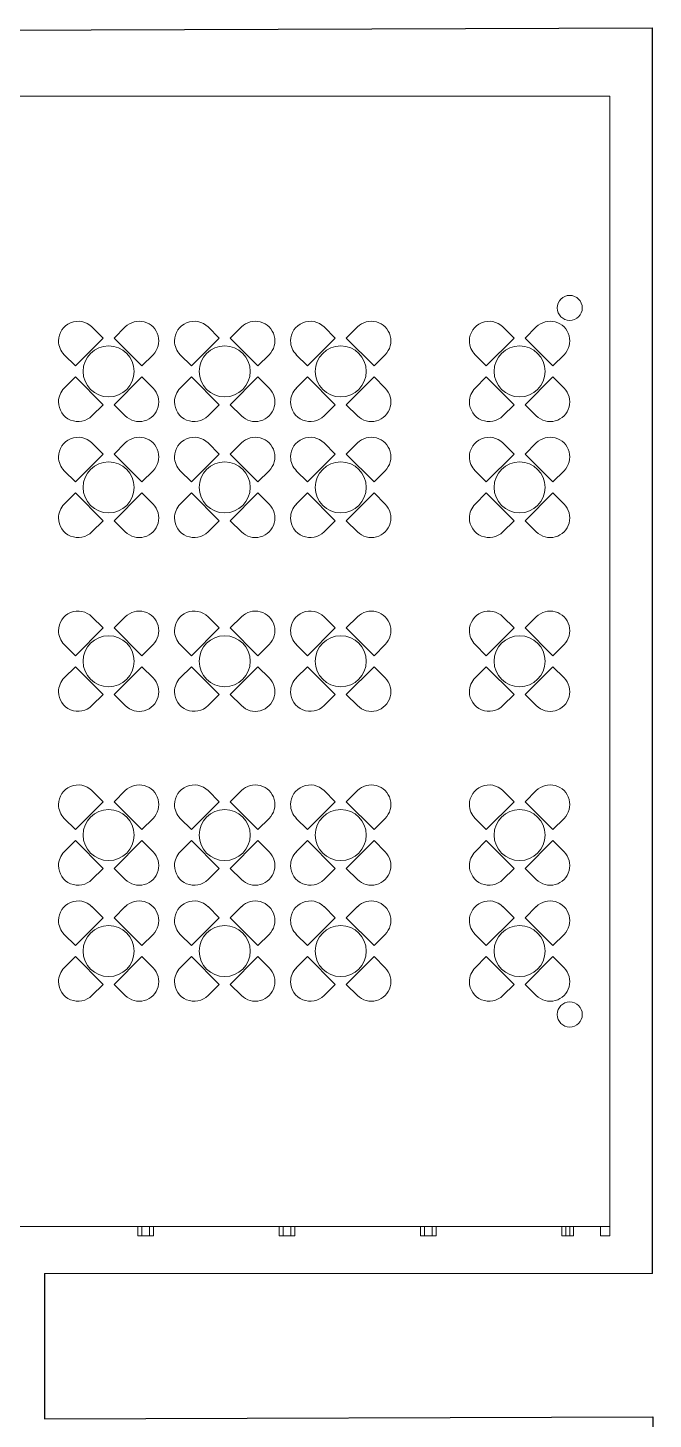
# Model space of a CAD drawing. Header units: inches. Extents: x -2770 to 3095, y -2847 to 3009.
# Drawn here: x 54.05 to 58.03, y 106.6 to 115.45 of the extents above; entities that cross this region are included whole.
import ezdxf

# ---------------------------------------------------------------- set-up
doc = ezdxf.new("R2010")
doc.units = ezdxf.units.IN
doc.header["$LTSCALE"] = 0.1
doc.header["$MEASUREMENT"] = 0
for name, color, linetype, lineweight in [('ARREDI attrezzature - furniture', 175, 'Continuous', 9), ('MURATURA sezioni - section wall', 7, 'Continuous', 40), ('MURATURA sezioni - section_wall', 7, 'Continuous', 40), ('SEZIONI medie - small section', 2, 'Continuous', 25)]:
    doc.layers.add(name, color=color, linetype=linetype, lineweight=lineweight)
doc.layers.add('VETRATE sezioni - windows sections', color=7, linetype='Continuous', true_color=0x4d79ff)

msp = doc.modelspace()

# ---------------------------------------------------------------- linework, layer by layer
for p, q in [((37.9974, 115.3786), (58.02696, 115.45323)), ((58.02696, 107.52638), (58.02696, 115.45323)), ((54.1585, 107.52638), (54.1585, 106.60158)), ((54.1585, 106.60158), (58.03037, 106.61604)), ((57.75866, 106.61503), (57.75866, 106.61502)), ((58.03037, 106.61604), (58.03149, 106.31604))]:
    msp.add_line(p, q)
at = {"layer": 'ARREDI attrezzature - furniture', "linetype": 'Continuous', "lineweight": 0}
for points in [[(54.53216, 113.47921), (54.46158, 113.54979)], [(54.60273, 113.47921), (54.67353, 113.54979)], [(55.27047, 113.47921), (55.19968, 113.54979)], [(55.34105, 113.47921), (55.41162, 113.54979)], [(56.00857, 113.47921), (55.93799, 113.54979)], [(56.07936, 113.47921), (56.14994, 113.54979)], [(57.14652, 113.47921), (57.07594, 113.54979)], [(57.21709, 113.47921), (57.28789, 113.54979)], [(54.35561, 113.30266), (54.53216, 113.47921)], [(54.60273, 113.47921), (54.7795, 113.30266)], [(55.09371, 113.30266), (55.27047, 113.47921)], [(55.34105, 113.47921), (55.5176, 113.30266)], [(55.83202, 113.30266), (56.00857, 113.47921)], [(56.07936, 113.47921), (56.25591, 113.30266)], [(56.96997, 113.30266), (57.14652, 113.47921)], [(57.21709, 113.47921), (57.39386, 113.30266)], [(54.35561, 113.30266), (54.28482, 113.37324)], [(54.7795, 113.30266), (54.85008, 113.37324)], [(55.09371, 113.30266), (55.02313, 113.37324)], [(55.5176, 113.30266), (55.58839, 113.37324)], [(55.83202, 113.30266), (55.76144, 113.37324)], [(56.25591, 113.30266), (56.32649, 113.37324)], [(56.96997, 113.30266), (56.89918, 113.37324)], [(57.39386, 113.30266), (57.46444, 113.37324)], [(54.35561, 113.23187), (54.28482, 113.16129)], [(54.35561, 113.23187), (54.53216, 113.05532)], [(54.60273, 113.05532), (54.7795, 113.23187)], [(54.7795, 113.23187), (54.85008, 113.16129)], [(55.09371, 113.23187), (55.02313, 113.16129)], [(55.09371, 113.23187), (55.27047, 113.05532)], [(55.34105, 113.05532), (55.5176, 113.23187)], [(55.5176, 113.23187), (55.58839, 113.16129)], [(55.83202, 113.23187), (55.76144, 113.16129)], [(55.83202, 113.23187), (56.00857, 113.05532)], [(56.07936, 113.05532), (56.25591, 113.23187)], [(56.25591, 113.23187), (56.32649, 113.16129)], [(56.96997, 113.23187), (56.89918, 113.16129)], [(56.96997, 113.23187), (57.14652, 113.05532)], [(57.21709, 113.05532), (57.39386, 113.23187)], [(57.39386, 113.23187), (57.46444, 113.16129)], [(54.53216, 113.05532), (54.46158, 112.98475)], [(54.60273, 113.05532), (54.67353, 112.98475)], [(55.27047, 113.05532), (55.19968, 112.98475)], [(55.34105, 113.05532), (55.41162, 112.98475)], [(56.00857, 113.05532), (55.93799, 112.98475)], [(56.07936, 113.05532), (56.14994, 112.98475)], [(57.14652, 113.05532), (57.07594, 112.98475)], [(57.21709, 113.05532), (57.28789, 112.98475)], [(54.53216, 112.7409), (54.46158, 112.81169)], [(54.60273, 112.7409), (54.67353, 112.81169)], [(55.27047, 112.7409), (55.19968, 112.81169)], [(55.34105, 112.7409), (55.41162, 112.81169)], [(56.00857, 112.7409), (55.93799, 112.81169)], [(56.07936, 112.7409), (56.14994, 112.81169)], [(57.14652, 112.7409), (57.07594, 112.81169)], [(57.21709, 112.7409), (57.28789, 112.81169)], [(54.35561, 112.56435), (54.53216, 112.7409)], [(54.60273, 112.7409), (54.7795, 112.56435)], [(55.09371, 112.56435), (55.27047, 112.7409)], [(55.34105, 112.7409), (55.5176, 112.56435)], [(55.83202, 112.56435), (56.00857, 112.7409)], [(56.07936, 112.7409), (56.25591, 112.56435)], [(56.96997, 112.56435), (57.14652, 112.7409)], [(57.21709, 112.7409), (57.39386, 112.56435)], [(54.35561, 112.56435), (54.28482, 112.63493)], [(54.7795, 112.56435), (54.85008, 112.63493)], [(55.09371, 112.56435), (55.02313, 112.63493)], [(55.5176, 112.56435), (55.58839, 112.63493)], [(55.83202, 112.56435), (55.76144, 112.63493)], [(56.25591, 112.56435), (56.32649, 112.63493)], [(56.96997, 112.56435), (56.89918, 112.63493)], [(57.39386, 112.56435), (57.46444, 112.63493)], [(54.35561, 112.49378), (54.28482, 112.4232)], [(54.35561, 112.49378), (54.53216, 112.31723)], [(54.60273, 112.31723), (54.7795, 112.49378)], [(54.7795, 112.49378), (54.85008, 112.4232)], [(55.09371, 112.49378), (55.02313, 112.4232)], [(55.09371, 112.49378), (55.27047, 112.31723)], [(55.34105, 112.31723), (55.5176, 112.49378)], [(55.5176, 112.49378), (55.58839, 112.4232)], [(55.83202, 112.49378), (55.76144, 112.4232)], [(55.83202, 112.49378), (56.00857, 112.31723)], [(56.07936, 112.31723), (56.25591, 112.49378)], [(56.25591, 112.49378), (56.32649, 112.4232)], [(56.96997, 112.49378), (56.89918, 112.4232)], [(56.96997, 112.49378), (57.14652, 112.31723)], [(57.21709, 112.31723), (57.39386, 112.49378)], [(57.39386, 112.49378), (57.46444, 112.4232)], [(54.53216, 112.31723), (54.46158, 112.24643)], [(54.60273, 112.31723), (54.67353, 112.24643)], [(55.27047, 112.31723), (55.19968, 112.24643)], [(55.34105, 112.31723), (55.41162, 112.24643)], [(56.00857, 112.31723), (55.93799, 112.24643)], [(56.07936, 112.31723), (56.14994, 112.24643)], [(57.14652, 112.31723), (57.07594, 112.24643)], [(57.21709, 112.31723), (57.28789, 112.24643)], [(54.35561, 111.4583), (54.53216, 111.63507)], [(54.53216, 111.63507), (54.46158, 111.70564)], [(54.60273, 111.63507), (54.67353, 111.70564)], [(54.60273, 111.63507), (54.7795, 111.4583)], [(55.09371, 111.4583), (55.27047, 111.63507)], [(55.27047, 111.63507), (55.19968, 111.70564)], [(55.34105, 111.63507), (55.41162, 111.70564)], [(55.34105, 111.63507), (55.5176, 111.4583)], [(55.83202, 111.4583), (56.00857, 111.63507)], [(56.00857, 111.63507), (55.93799, 111.70564)], [(56.07936, 111.63507), (56.14994, 111.70564)], [(56.07936, 111.63507), (56.25591, 111.4583)], [(56.96997, 111.4583), (57.14652, 111.63507)], [(57.14652, 111.63507), (57.07594, 111.70564)], [(57.21709, 111.63507), (57.28789, 111.70564)], [(57.21709, 111.63507), (57.39386, 111.4583)], [(54.35561, 111.4583), (54.28482, 111.5291)], [(54.7795, 111.4583), (54.85008, 111.5291)], [(55.09371, 111.4583), (55.02313, 111.5291)], [(55.5176, 111.4583), (55.58839, 111.5291)], [(55.83202, 111.4583), (55.76144, 111.5291)], [(56.25591, 111.4583), (56.32649, 111.5291)], [(56.96997, 111.4583), (56.89918, 111.5291)], [(57.39386, 111.4583), (57.46444, 111.5291)], [(54.35561, 111.38773), (54.28482, 111.31715)], [(54.35561, 111.38773), (54.53216, 111.21118)], [(54.60273, 111.21118), (54.7795, 111.38773)], [(54.7795, 111.38773), (54.85008, 111.31715)], [(55.09371, 111.38773), (55.02313, 111.31715)], [(55.09371, 111.38773), (55.27047, 111.21118)], [(55.34105, 111.21118), (55.5176, 111.38773)], [(55.5176, 111.38773), (55.58839, 111.31715)], [(55.83202, 111.38773), (55.76144, 111.31715)], [(55.83202, 111.38773), (56.00857, 111.21118)], [(56.07936, 111.21118), (56.25591, 111.38773)], [(56.25591, 111.38773), (56.32649, 111.31715)], [(56.96997, 111.38773), (56.89918, 111.31715)], [(56.96997, 111.38773), (57.14652, 111.21118)], [(57.21709, 111.21118), (57.39386, 111.38773)], [(57.39386, 111.38773), (57.46444, 111.31715)], [(54.53216, 111.21118), (54.46158, 111.14038)], [(54.60273, 111.21118), (54.67353, 111.14038)], [(55.27047, 111.21118), (55.19968, 111.14038)], [(55.34105, 111.21118), (55.41162, 111.14038)], [(56.00857, 111.21118), (55.93799, 111.14038)], [(56.07936, 111.21118), (56.14994, 111.14038)], [(57.14652, 111.21118), (57.07594, 111.14038)], [(57.21709, 111.21118), (57.28789, 111.14038)], [(54.53216, 110.52902), (54.46158, 110.59959)], [(54.60273, 110.52902), (54.67353, 110.59959)], [(55.27047, 110.52902), (55.19968, 110.59959)], [(55.34105, 110.52902), (55.41162, 110.59959)], [(56.00857, 110.52902), (55.93799, 110.59959)], [(56.07936, 110.52902), (56.14994, 110.59959)], [(57.14652, 110.52902), (57.07594, 110.59959)], [(57.21709, 110.52902), (57.28789, 110.59959)], [(54.35561, 110.35247), (54.53216, 110.52902)], [(54.60273, 110.52902), (54.7795, 110.35247)], [(55.09371, 110.35247), (55.27047, 110.52902)], [(55.34105, 110.52902), (55.5176, 110.35247)], [(55.83202, 110.35247), (56.00857, 110.52902)], [(56.07936, 110.52902), (56.25591, 110.35247)], [(56.96997, 110.35247), (57.14652, 110.52902)], [(57.21709, 110.52902), (57.39386, 110.35247)], [(54.35561, 110.35247), (54.28482, 110.42305)], [(54.7795, 110.35247), (54.85008, 110.42305)], [(55.09371, 110.35247), (55.02313, 110.42305)], [(55.5176, 110.35247), (55.58839, 110.42305)], [(55.83202, 110.35247), (55.76144, 110.42305)], [(56.25591, 110.35247), (56.32649, 110.42305)], [(56.96997, 110.35247), (56.89918, 110.42305)], [(57.39386, 110.35247), (57.46444, 110.42305)], [(54.35561, 110.28168), (54.28482, 110.2111)], [(54.35561, 110.28168), (54.53216, 110.10513)], [(54.60273, 110.10513), (54.7795, 110.28168)], [(54.7795, 110.28168), (54.85008, 110.2111)], [(55.09371, 110.28168), (55.02313, 110.2111)], [(55.09371, 110.28168), (55.27047, 110.10513)], [(55.34105, 110.10513), (55.5176, 110.28168)], [(55.5176, 110.28168), (55.58839, 110.2111)], [(55.83202, 110.28168), (55.76144, 110.2111)], [(55.83202, 110.28168), (56.00857, 110.10513)], [(56.07936, 110.10513), (56.25591, 110.28168)], [(56.25591, 110.28168), (56.32649, 110.2111)], [(56.96997, 110.28168), (56.89918, 110.2111)], [(56.96997, 110.28168), (57.14652, 110.10513)], [(57.21709, 110.10513), (57.39386, 110.28168)], [(57.39386, 110.28168), (57.46444, 110.2111)], [(54.53216, 110.10513), (54.46158, 110.03455)], [(54.60273, 110.10513), (54.67353, 110.03455)], [(55.27047, 110.10513), (55.19968, 110.03455)], [(55.34105, 110.10513), (55.41162, 110.03455)], [(56.00857, 110.10513), (55.93799, 110.03455)], [(56.07936, 110.10513), (56.14994, 110.03455)], [(57.14652, 110.10513), (57.07594, 110.03455)], [(57.21709, 110.10513), (57.28789, 110.03455)], [(54.35561, 109.61416), (54.53216, 109.7907)], [(54.53216, 109.7907), (54.46158, 109.8615)], [(54.60273, 109.7907), (54.67353, 109.8615)], [(54.60273, 109.7907), (54.7795, 109.61416)], [(55.09371, 109.61416), (55.27047, 109.7907)], [(55.27047, 109.7907), (55.19968, 109.8615)], [(55.34105, 109.7907), (55.41162, 109.8615)], [(55.34105, 109.7907), (55.5176, 109.61416)], [(55.83202, 109.61416), (56.00857, 109.7907)], [(56.00857, 109.7907), (55.93799, 109.8615)], [(56.07936, 109.7907), (56.14994, 109.8615)], [(56.07936, 109.7907), (56.25591, 109.61416)], [(56.96997, 109.61416), (57.14652, 109.7907)], [(57.14652, 109.7907), (57.07594, 109.8615)], [(57.21709, 109.7907), (57.28789, 109.8615)], [(57.21709, 109.7907), (57.39386, 109.61416)], [(54.35561, 109.61416), (54.28482, 109.68473)], [(54.7795, 109.61416), (54.85008, 109.68473)], [(55.09371, 109.61416), (55.02313, 109.68473)], [(55.5176, 109.61416), (55.58839, 109.68473)], [(55.83202, 109.61416), (55.76144, 109.68473)], [(56.25591, 109.61416), (56.32649, 109.68473)], [(56.96997, 109.61416), (56.89918, 109.68473)], [(57.39386, 109.61416), (57.46444, 109.68473)], [(54.35561, 109.54358), (54.28482, 109.47279)], [(54.35561, 109.54358), (54.53216, 109.36681)], [(54.60273, 109.36681), (54.7795, 109.54358)], [(54.7795, 109.54358), (54.85008, 109.47279)], [(55.09371, 109.54358), (55.02313, 109.47279)], [(55.09371, 109.54358), (55.27047, 109.36681)], [(55.34105, 109.36681), (55.5176, 109.54358)], [(55.5176, 109.54358), (55.58839, 109.47279)], [(55.83202, 109.54358), (55.76144, 109.47279)], [(55.83202, 109.54358), (56.00857, 109.36681)], [(56.07936, 109.36681), (56.25591, 109.54358)], [(56.25591, 109.54358), (56.32649, 109.47279)], [(56.96997, 109.54358), (56.89918, 109.47279)], [(56.96997, 109.54358), (57.14652, 109.36681)], [(57.21709, 109.36681), (57.39386, 109.54358)], [(57.39386, 109.54358), (57.46444, 109.47279)], [(54.53216, 109.36681), (54.46158, 109.29624)], [(54.60273, 109.36681), (54.67353, 109.29624)], [(55.27047, 109.36681), (55.19968, 109.29624)], [(55.34105, 109.36681), (55.41162, 109.29624)], [(56.00857, 109.36681), (55.93799, 109.29624)], [(56.07936, 109.36681), (56.14994, 109.29624)], [(57.14652, 109.36681), (57.07594, 109.29624)], [(57.21709, 109.36681), (57.28789, 109.29624)]]:
    msp.add_lwpolyline(points, dxfattribs=at)
for centre in [(54.56756, 113.26727), (55.30565, 113.26727), (56.04396, 113.26727), (57.18192, 113.26727), (54.56756, 112.52917), (55.30565, 112.52917), (56.04396, 112.52917), (57.18192, 112.52917), (54.56756, 111.42312), (55.30565, 111.42312), (56.04396, 111.42312), (57.18192, 111.42312), (54.56756, 110.31707), (55.30565, 110.31707), (56.04396, 110.31707), (57.18192, 110.31707), (54.56756, 109.57876), (55.30565, 109.57876), (56.04396, 109.57876), (57.18192, 109.57876)]:
    msp.add_circle(centre, 0.16235, dxfattribs=at)
for centre, start, end in [((54.37331, 113.46151), 44.994507, 180), ((54.7618, 113.46151), 314.994507, 135), ((55.1114, 113.46151), 44.994507, 180), ((55.50012, 113.46151), 314.994507, 135), ((55.84972, 113.46151), 44.994507, 180), ((56.23821, 113.46151), 314.994507, 135), ((56.98745, 113.46151), 44.994507, 180), ((57.37616, 113.46151), 314.994507, 135), ((54.37331, 113.46151), 180, 225), ((55.1114, 113.46151), 180, 225), ((55.84972, 113.46151), 180, 225), ((56.98745, 113.46151), 180, 225), ((54.37331, 113.07302), 134.994507, 180), ((54.7618, 113.07302), 224.994507, 45), ((55.1114, 113.07302), 134.994507, 180), ((55.50012, 113.07302), 224.994507, 45), ((55.84972, 113.07302), 134.994507, 180), ((56.23821, 113.07302), 224.994507, 45), ((56.98745, 113.07302), 134.994507, 180), ((57.37616, 113.07302), 224.994507, 45), ((54.37331, 113.07302), 180, 315), ((55.1114, 113.07302), 180, 315), ((55.84972, 113.07302), 180, 315), ((56.98745, 113.07302), 180, 315), ((54.37331, 112.72342), 44.994507, 180), ((54.7618, 112.72342), 314.994507, 135), ((55.1114, 112.72342), 44.994507, 180), ((55.50012, 112.72342), 314.994507, 135), ((55.84972, 112.72342), 44.994507, 180), ((56.23821, 112.72342), 314.994507, 135), ((56.98745, 112.72342), 44.994507, 180), ((57.37616, 112.72342), 314.994507, 135), ((54.37331, 112.72342), 180, 225), ((55.1114, 112.72342), 180, 225), ((55.84972, 112.72342), 180, 225), ((56.98745, 112.72342), 180, 225), ((54.37331, 112.33471), 134.994507, 180), ((54.7618, 112.33471), 224.994507, 45), ((55.1114, 112.33471), 134.994507, 180), ((55.50012, 112.33471), 224.994507, 45), ((55.84972, 112.33471), 134.994507, 180), ((56.23821, 112.33471), 224.994507, 45), ((56.98745, 112.33471), 134.994507, 180), ((57.37616, 112.33471), 224.994507, 45), ((54.37331, 112.33471), 180, 315), ((55.1114, 112.33471), 180, 315), ((55.84972, 112.33471), 180, 315), ((56.98745, 112.33471), 180, 315), ((54.37331, 111.61737), 44.994507, 180), ((54.7618, 111.61737), 314.994507, 135), ((55.1114, 111.61737), 44.994507, 180), ((55.50012, 111.61737), 314.994507, 135), ((55.84972, 111.61737), 44.994507, 180), ((56.23821, 111.61737), 314.994507, 135), ((56.98745, 111.61737), 44.994507, 180), ((57.37616, 111.61737), 314.994507, 135), ((54.37331, 111.61737), 180, 225), ((55.1114, 111.61737), 180, 225), ((55.84972, 111.61737), 180, 225), ((56.98745, 111.61737), 180, 225), ((54.37331, 111.22888), 134.994507, 180), ((54.7618, 111.22888), 224.994507, 45), ((55.1114, 111.22888), 134.994507, 180), ((55.50012, 111.22888), 224.994507, 45), ((55.84972, 111.22888), 134.994507, 180), ((56.23821, 111.22888), 224.994507, 45), ((56.98745, 111.22888), 134.994507, 180), ((57.37616, 111.22888), 224.994507, 45), ((54.37331, 111.22888), 180, 315), ((55.1114, 111.22888), 180, 315), ((55.84972, 111.22888), 180, 315), ((56.98745, 111.22888), 180, 315), ((54.37331, 110.51132), 44.994507, 180), ((54.7618, 110.51132), 314.994507, 135), ((55.1114, 110.51132), 44.994507, 180), ((55.50012, 110.51132), 314.994507, 135), ((55.84972, 110.51132), 44.994507, 180), ((56.23821, 110.51132), 314.994507, 135), ((56.98745, 110.51132), 44.994507, 180), ((57.37616, 110.51132), 314.994507, 135), ((54.37331, 110.51132), 180, 225), ((55.1114, 110.51132), 180, 225), ((55.84972, 110.51132), 180, 225), ((56.98745, 110.51132), 180, 225), ((54.37331, 110.12283), 134.994507, 180), ((54.7618, 110.12283), 224.994507, 45), ((55.1114, 110.12283), 134.994507, 180), ((55.50012, 110.12283), 224.994507, 45), ((55.84972, 110.12283), 134.994507, 180), ((56.23821, 110.12283), 224.994507, 45), ((56.98745, 110.12283), 134.994507, 180), ((57.37616, 110.12283), 224.994507, 45), ((54.37331, 110.12283), 180, 315), ((55.1114, 110.12283), 180, 315), ((55.84972, 110.12283), 180, 315), ((56.98745, 110.12283), 180, 315), ((54.37331, 109.77301), 44.994507, 180), ((54.7618, 109.77301), 314.994507, 135), ((55.1114, 109.77301), 44.994507, 180), ((55.50012, 109.77301), 314.994507, 135), ((55.84972, 109.77301), 44.994507, 180), ((56.23821, 109.77301), 314.994507, 135), ((56.98745, 109.77301), 44.994507, 180), ((57.37616, 109.77301), 314.994507, 135), ((54.37331, 109.77301), 180, 225), ((55.1114, 109.77301), 180, 225), ((55.84972, 109.77301), 180, 225), ((56.98745, 109.77301), 180, 225), ((54.37331, 109.38451), 134.994507, 180), ((54.7618, 109.38451), 224.994507, 45), ((55.1114, 109.38451), 134.994507, 180), ((55.50012, 109.38451), 224.994507, 45), ((55.84972, 109.38451), 134.994507, 180), ((56.23821, 109.38451), 224.994507, 45), ((56.98745, 109.38451), 134.994507, 180), ((57.37616, 109.38451), 224.994507, 45), ((54.37331, 109.38451), 180, 315), ((55.1114, 109.38451), 180, 315), ((55.84972, 109.38451), 180, 315), ((56.98745, 109.38451), 180, 315)]:
    msp.add_arc(centre, 0.12476, start, end, dxfattribs=at)
at = {"layer": 'MURATURA sezioni - section wall', "linetype": 'Continuous', "lineweight": 0}
for centre in [(57.50071, 113.67106), (57.50071, 109.17519)]:
    msp.add_circle(centre, 0.07975, dxfattribs=at)
at = {"layer": 'MURATURA sezioni - section_wall', "linetype": 'Continuous', "lineweight": 0}
msp.add_lwpolyline([(58.02696, 107.52638), (54.1585, 107.52638)], dxfattribs=at)
at = {"layer": 'SEZIONI medie - small section', "linetype": 'Continuous', "lineweight": 0}
for points in [[(54.75328, 115.01897), (54.8031, 115.01897)], [(54.85314, 115.01897), (54.8031, 115.01897)], [(55.65241, 115.01897), (55.70245, 115.01897)], [(55.75227, 115.01897), (55.70245, 115.01897)], [(56.55154, 115.01897), (56.60158, 115.01897)], [(56.6514, 115.01897), (56.60158, 115.01897)], [(57.45067, 115.01897), (57.50071, 115.01897)], [(57.46575, 115.01897), (57.52562, 115.01897)], [(57.69561, 115.01897), (57.75548, 115.01897)], [(57.75548, 114.95999), (57.75548, 115.01897)], [(57.75548, 114.57019), (57.75548, 114.5951)], [(57.75548, 114.52015), (57.75548, 114.57019)], [(57.75548, 113.72087), (57.75548, 113.67106)], [(57.75548, 113.62102), (57.75548, 113.67106)], [(57.75548, 112.82174), (57.75548, 112.77193)], [(57.75548, 112.72189), (57.75548, 112.77193)], [(57.75548, 111.92261), (57.75548, 111.87258)], [(57.75548, 111.82276), (57.75548, 111.87258)], [(57.75548, 111.02348), (57.75548, 110.97345)], [(57.75548, 110.92363), (57.75548, 110.97345)], [(57.75548, 110.12435), (57.75548, 110.07432)], [(57.75548, 110.02428), (57.75548, 110.07432)], [(57.75548, 109.22501), (57.75548, 109.17519)], [(57.75548, 109.12515), (57.75548, 109.17519)], [(57.75548, 108.32588), (57.75548, 108.27606)], [(57.75548, 108.27606), (57.75548, 108.25093)], [(54.8031, 107.82638), (54.75328, 107.82638)], [(54.75328, 107.76652), (54.75328, 107.82638)], [(54.75328, 107.76652), (54.8031, 107.76652)], [(54.77819, 107.82638), (54.77819, 107.76652)], [(54.8031, 107.82638), (54.85314, 107.82638)], [(54.85314, 107.76652), (54.8031, 107.76652)], [(54.82823, 107.82638), (54.82823, 107.76652)], [(54.85314, 107.76652), (54.85314, 107.82638)], [(55.70245, 107.82638), (55.65241, 107.82638)], [(55.65241, 107.76652), (55.65241, 107.82638)], [(55.65241, 107.76652), (55.70245, 107.76652)], [(55.67732, 107.82638), (55.67732, 107.76652)], [(55.70245, 107.82638), (55.75227, 107.82638)], [(55.75227, 107.76652), (55.70245, 107.76652)], [(55.72736, 107.82638), (55.72736, 107.76652)], [(55.75227, 107.76652), (55.75227, 107.82638)], [(56.60158, 107.82638), (56.55154, 107.82638)], [(56.55154, 107.76652), (56.55154, 107.82638)], [(56.55154, 107.76652), (56.60158, 107.76652)], [(56.57645, 107.82638), (56.57645, 107.76652)], [(56.60158, 107.82638), (56.6514, 107.82638)], [(56.6514, 107.76652), (56.60158, 107.76652)], [(56.62649, 107.82638), (56.62649, 107.76652)], [(56.6514, 107.76652), (56.6514, 107.82638)], [(57.50071, 107.82638), (57.45067, 107.82638)], [(57.45067, 107.76652), (57.45067, 107.82638)], [(57.45067, 107.76652), (57.50071, 107.76652)], [(57.4758, 107.82638), (57.4758, 107.76652)], [(57.50071, 107.82638), (57.52562, 107.82638)], [(57.50071, 107.82638), (57.50071, 107.76652)], [(57.50071, 107.76652), (57.52562, 107.76652)], [(57.52562, 107.76652), (57.52562, 107.82638)], [(57.69561, 107.82638), (57.69561, 107.76652)], [(57.69561, 107.82638), (57.75548, 107.82638)], [(57.69561, 107.76652), (57.75548, 107.76652)], [(57.75548, 107.82638), (57.75548, 107.76652)]]:
    msp.add_lwpolyline(points, dxfattribs=at)
at = {"layer": 'VETRATE sezioni - windows sections', "linetype": 'Continuous', "lineweight": 0}
for points in [[(54.75328, 115.01897), (53.95401, 115.01897)], [(55.65241, 115.01897), (54.85314, 115.01897)], [(56.55154, 115.01897), (55.75227, 115.01897)], [(57.45067, 115.01897), (56.6514, 115.01897)], [(57.75548, 115.01897), (57.48563, 115.01897)], [(57.75548, 114.5951), (57.75548, 115.01897)], [(57.75548, 113.72087), (57.75548, 114.52015)], [(57.75548, 112.82174), (57.75548, 113.62102)], [(57.75548, 111.92261), (57.75548, 112.72189)], [(57.75548, 111.02348), (57.75548, 111.82276)], [(57.75548, 110.12435), (57.75548, 110.92363)], [(57.75548, 109.22501), (57.75548, 110.02428)], [(57.75548, 108.32588), (57.75548, 109.12515)], [(57.75548, 108.25093), (57.75548, 107.82638)], [(54.75328, 107.82638), (53.95401, 107.82638)], [(55.65241, 107.82638), (54.85314, 107.82638)], [(56.55154, 107.82638), (55.75227, 107.82638)], [(57.45067, 107.82638), (56.6514, 107.82638)], [(57.52562, 107.82638), (57.69561, 107.82638)]]:
    msp.add_lwpolyline(points, dxfattribs=at)

doc.saveas('drawing.dxf')
